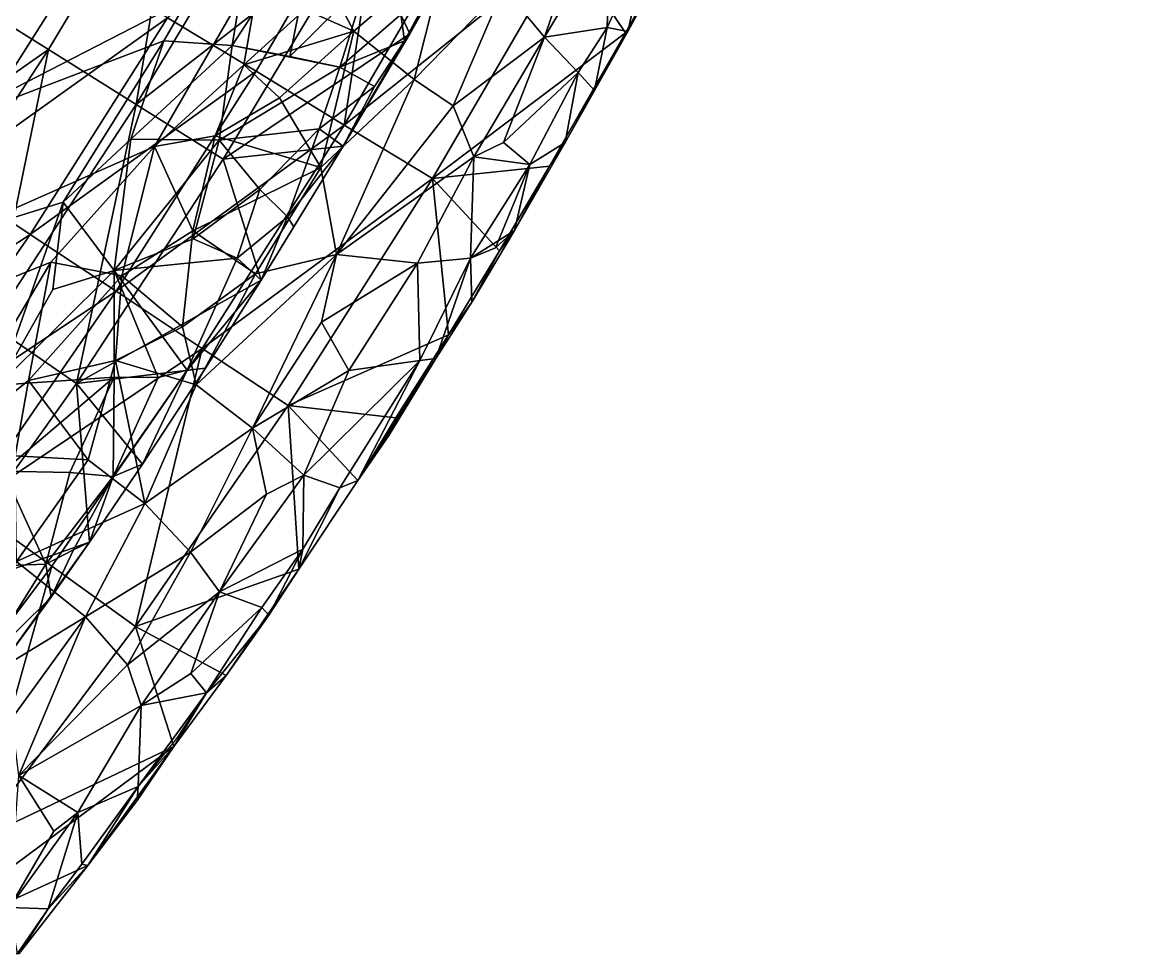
# Model space of a CAD drawing. Header units: metres. Extents: x -30 to 13953, y 0 to 4840.
# Drawn here: x 13518.3 to 13847.6, y 1150 to 1421.6 of the extents above; entities that cross this region are included whole.
import ezdxf

# ---------------------------------------------------------------- set-up
doc = ezdxf.new("R2010")
doc.units = ezdxf.units.M
doc.layers.add('SCOCCA', color=7, linetype='Continuous')

msp = doc.modelspace()

# ---------------------------------------------------------------- linework, layer by layer
at = {"layer": 'SCOCCA'}
for points in [[(13025, 3690, 1250), (13846.4, 2399.1, 1367), (13025, 1150, 1250)], [(13021.1, 3629, 1305), (13021.1, 1211, 1305), (13838.8, 2419.9, 1421.4)], [(13838.8, 2419.9, 1421.4), (13021.1, 1211, 1305), (13838, 2364.5, 1421.3)], [(13846.4, 2399.1, 1367), (13845, 2343.6, 1366.8), (13025, 1150, 1250)], [(13838, 2364.5, 1421.3), (13021.1, 1211, 1305), (13835.6, 2309, 1421)], [(13845, 2343.6, 1366.8), (13847.6, 2281.6, 1367.4), (13025, 1150, 1250)], [(13835.6, 2309, 1421), (13021.1, 1211, 1305), (13834.6, 2254.1, 1421.1)], [(13847.6, 2281.6, 1367.4), (13837.5, 2232.9, 1365.7), (13025, 1150, 1250)], [(13834.6, 2254.1, 1421.1), (13021.1, 1211, 1305), (13832.8, 2194.2, 1421.2)], [(13837.5, 2232.9, 1365.7), (13831.4, 2177.8, 1364.8), (13025, 1150, 1250)], [(13832.8, 2194.2, 1421.2), (13021.1, 1211, 1305), (13830.4, 2131.9, 1422)], [(13831.4, 2177.8, 1364.8), (13832.4, 2127.4, 1365.4), (13025, 1150, 1250)], [(13830.4, 2131.9, 1422), (13021.1, 1211, 1305), (13826.1, 2096.6, 1421.8)], [(13832.4, 2127.4, 1365.4), (13826.7, 2067.2, 1365.1), (13025, 1150, 1250)], [(13826.1, 2096.6, 1421.8), (13021.1, 1211, 1305), (13802.1, 2031, 1416.4)], [(13826.7, 2067.2, 1365.1), (13803.6, 2013.7, 1360.9), (13025, 1150, 1250)], [(13802.1, 2031, 1416.4), (13021.1, 1211, 1305), (13795.6, 1981, 1415.9)], [(13803.6, 2013.7, 1360.9), (13795.5, 1960.3, 1359.9), (13025, 1150, 1250)], [(13021.1, 1211, 1305), (13774.9, 1926, 1412.4), (13795.6, 1981, 1415.9)], [(13795.5, 1960.3, 1359.9), (13777.3, 1905.9, 1357.1), (13025, 1150, 1250)], [(13021.1, 1211, 1305), (13770.7, 1875.3, 1412.8), (13774.9, 1926, 1412.4)], [(13025, 1150, 1250), (13777.3, 1905.9, 1357.1), (13771.2, 1853.7, 1356.8)], [(13021.1, 1211, 1305), (13743.7, 1819.5, 1407.9), (13770.7, 1875.3, 1412.8)], [(13025, 1150, 1250), (13771.2, 1853.7, 1356.8), (13744.9, 1799.7, 1352.5)], [(13021.1, 1211, 1305), (13735.4, 1755.9, 1408.4), (13743.7, 1819.5, 1407.9)], [(13025, 1150, 1250), (13744.9, 1799.7, 1352.5), (13736.6, 1754.3, 1351.7)], [(13021.1, 1211, 1305), (13706.4, 1715, 1402.6), (13735.4, 1755.9, 1408.4)], [(13025, 1150, 1250), (13736.6, 1754.3, 1351.7), (13708.7, 1690.4, 1347.6)], [(13021.1, 1211, 1305), (13685.5, 1663.5, 1399.6), (13706.4, 1715, 1402.6)], [(13025, 1150, 1250), (13708.7, 1690.4, 1347.6), (13685, 1644.4, 1344)], [(13021.1, 1211, 1305), (13668.3, 1604.6, 1397.9), (13685.5, 1663.5, 1399.6)], [(13025, 1150, 1250), (13685, 1644.4, 1344), (13672.9, 1597.8, 1342.7)], [(13021.1, 1211, 1305), (13644.4, 1561.8, 1394.1), (13668.3, 1604.6, 1397.9)], [(13025, 1150, 1250), (13672.9, 1597.8, 1342.7), (13637.8, 1543.9, 1337.3)], [(13021.1, 1211, 1305), (13619.7, 1507, 1391), (13644.4, 1561.8, 1394.1)], [(13025, 1150, 1250), (13637.8, 1543.9, 1337.3), (13612.1, 1494.6, 1333.6)], [(13021.1, 1211, 1305), (13587.5, 1464.3, 1385.7), (13619.7, 1507, 1391)], [(13025, 1150, 1250), (13612.1, 1494.6, 1333.6), (13588.1, 1439.6, 1330.5)], [(13525.9, 1413.7, 2134.8), (13500.4, 1429.7, 2364.9), (13564.8, 1478.7, 2134.8)], [(13551.4, 1397.7, 1904.7), (13525.9, 1413.7, 2134.8), (13564.8, 1478.7, 2134.8)], [(13551.4, 1397.7, 1904.7), (13564.8, 1478.7, 2134.8), (13590.9, 1463.7, 1904.7)], [(13586.4, 1407.4, 2139.8), (13624.6, 1473.1, 2139.8), (13560.6, 1423, 2370.1)], [(13612.1, 1391.7, 1909.4), (13624.6, 1473.1, 2139.8), (13586.4, 1407.4, 2139.8)], [(13612.1, 1391.7, 1909.4), (13650.9, 1458.5, 1909.4), (13624.6, 1473.1, 2139.8)], [(13021.1, 1211, 1305), (13559.5, 1416.3, 1381.7), (13587.5, 1464.3, 1385.7)], [(13617, 1448.8, 1674.5), (13551.4, 1397.7, 1904.7), (13590.9, 1463.7, 1904.7)], [(13579.4, 1414.9, 1387.3), (13587.5, 1464.3, 1385.7), (13559.5, 1416.3, 1381.7)], [(13579.4, 1414.9, 1387.3), (13604.7, 1453.9, 1392), (13587.5, 1464.3, 1385.7)], [(13677.3, 1443.8, 1679.1), (13650.9, 1458.5, 1909.4), (13612.1, 1391.7, 1909.4)], [(13495.4, 1376.5, 2600.5), (13534.9, 1438.7, 2600.5), (13509.2, 1454.3, 2830.9)], [(13596.3, 1411.7, 1396.7), (13604.7, 1453.9, 1392), (13579.4, 1414.9, 1387.3)], [(13596.3, 1411.7, 1396.7), (13618.7, 1434, 1406.6), (13604.7, 1453.9, 1392)], [(13681.8, 1450.7, 1380.1), (13670.6, 1417.3, 1386.5), (13658.6, 1431.7, 1365.3)], [(13681.8, 1450.7, 1380.1), (13689.8, 1449.7, 1390.7), (13670.6, 1417.3, 1386.5)], [(13689.8, 1449.7, 1390.7), (13688.8, 1420.2, 1417.5), (13670.6, 1417.3, 1386.5)], [(13677.3, 1443.8, 1679.1), (13694.2, 1418.6, 1470.8), (13712.9, 1452.2, 1468.3)], [(13689.8, 1449.7, 1390.7), (13701.2, 1447.1, 1413.7), (13688.8, 1420.2, 1417.5)], [(13709.2, 1445.5, 1451.1), (13712.9, 1452.2, 1468.3), (13694.2, 1418.6, 1470.8)], [(13576.8, 1381.7, 1674.5), (13551.4, 1397.7, 1904.7), (13617, 1448.8, 1674.5)], [(13576.8, 1381.7, 1674.5), (13617, 1448.8, 1674.5), (13631.3, 1418.3, 1463.2)], [(13617, 1448.8, 1674.5), (13645.2, 1442.9, 1465.1), (13631.3, 1418.3, 1463.2)], [(13694.9, 1419, 1449.6), (13688.8, 1420.2, 1417.5), (13701.2, 1447.1, 1413.7)], [(13694.9, 1419, 1449.6), (13701.2, 1447.1, 1413.7), (13709.2, 1445.5, 1451.1)], [(13637.9, 1376.1, 1679.1), (13677.3, 1443.8, 1679.1), (13612.1, 1391.7, 1909.4)], [(13628.6, 1424, 1426.6), (13629.7, 1416.3, 1443.7), (13645.1, 1444.7, 1443.5)], [(13629.7, 1416.3, 1443.7), (13631.3, 1418.3, 1463.2), (13645.1, 1444.7, 1443.5)], [(13645.1, 1444.7, 1443.5), (13631.3, 1418.3, 1463.2), (13645.2, 1442.9, 1465.1)], [(13637.9, 1376.1, 1679.1), (13694.2, 1418.6, 1470.8), (13677.3, 1443.8, 1679.1)], [(13694.2, 1418.6, 1470.8), (13694.9, 1419, 1449.6), (13709.2, 1445.5, 1451.1)], [(13025, 1150, 1250), (13588.1, 1439.6, 1330.5), (13556.8, 1385.4, 1326.1)], [(13582.8, 1409.3, 1330.8), (13556.8, 1385.4, 1326.1), (13588.1, 1439.6, 1330.5)], [(13582.8, 1409.3, 1330.8), (13588.1, 1439.6, 1330.5), (13600.6, 1425.4, 1334.4)], [(13614.9, 1419.1, 1341), (13600.6, 1425.4, 1334.4), (13603.1, 1441.6, 1333.9)], [(13614.9, 1419.1, 1341), (13603.1, 1441.6, 1333.9), (13642, 1442.2, 1350.5)], [(13642, 1442.2, 1350.5), (13632.5, 1405, 1354.8), (13614.9, 1419.1, 1341)], [(13658.6, 1431.7, 1365.3), (13632.5, 1405, 1354.8), (13642, 1442.2, 1350.5)], [(13560.6, 1423, 2370.1), (13534.9, 1438.7, 2600.5), (13495.4, 1376.5, 2600.5)], [(13610.8, 1408.6, 1412.8), (13618.7, 1434, 1406.6), (13596.3, 1411.7, 1396.7)], [(13610.8, 1408.6, 1412.8), (13628.6, 1424, 1426.6), (13618.7, 1434, 1406.6)], [(13525.9, 1413.7, 2134.8), (13459.5, 1367.3, 2364.9), (13500.4, 1429.7, 2364.9)], [(13658.6, 1431.7, 1365.3), (13643.9, 1397.3, 1367.1), (13632.5, 1405, 1354.8)], [(13670.6, 1417.3, 1386.5), (13643.9, 1397.3, 1367.1), (13658.6, 1431.7, 1365.3)], [(13520.5, 1359.8, 2370.1), (13560.6, 1423, 2370.1), (13495.4, 1376.5, 2600.5)], [(13586.4, 1407.4, 2139.8), (13560.6, 1423, 2370.1), (13520.5, 1359.8, 2370.1)], [(13582.8, 1409.3, 1330.8), (13600.6, 1425.4, 1334.4), (13614.9, 1419.1, 1341)], [(13628.6, 1424, 1426.6), (13610.8, 1408.6, 1412.8), (13629.7, 1416.3, 1443.7)], [(13680.4, 1407, 1413.8), (13670.6, 1417.3, 1386.5), (13688.8, 1420.2, 1417.5)], [(13685.1, 1401.8, 1447.6), (13680.4, 1407, 1413.8), (13688.8, 1420.2, 1417.5)], [(13685.1, 1401.8, 1447.6), (13688.8, 1420.2, 1417.5), (13694.9, 1419, 1449.6)], [(13021.1, 1211, 1305), (13530.1, 1369.2, 1377.5), (13559.5, 1416.3, 1381.7)], [(13549.9, 1387.6, 1380.7), (13559.5, 1416.3, 1381.7), (13530.1, 1369.2, 1377.5)], [(13549.9, 1387.6, 1380.7), (13579.4, 1414.9, 1387.3), (13559.5, 1416.3, 1381.7)], [(13576.8, 1381.7, 1674.5), (13631.3, 1418.3, 1463.2), (13611.8, 1385.5, 1447)], [(13593.2, 1399.6, 1335), (13582.8, 1409.3, 1330.8), (13614.9, 1419.1, 1341)], [(13593.2, 1399.6, 1335), (13614.9, 1419.1, 1341), (13605.3, 1379.3, 1345.3)], [(13605.3, 1379.3, 1345.3), (13614.9, 1419.1, 1341), (13632.5, 1405, 1354.8)], [(13621, 1402.9, 1438.9), (13629.7, 1416.3, 1443.7), (13610.8, 1408.6, 1412.8)], [(13629.7, 1416.3, 1443.7), (13611.8, 1385.5, 1447), (13631.3, 1418.3, 1463.2)], [(13621, 1402.9, 1438.9), (13611.8, 1385.5, 1447), (13629.7, 1416.3, 1443.7)], [(13637.9, 1376.1, 1679.1), (13672, 1379.7, 1469.4), (13694.2, 1418.6, 1470.8)], [(13670.6, 1417.3, 1386.5), (13649.9, 1382.4, 1382.8), (13643.9, 1397.3, 1367.1)], [(13670.6, 1417.3, 1386.5), (13658.6, 1386.6, 1391.9), (13649.9, 1382.4, 1382.8)], [(13670.6, 1417.3, 1386.5), (13680.4, 1407, 1413.8), (13658.6, 1386.6, 1391.9)], [(13676.6, 1386.6, 1445.5), (13694.2, 1418.6, 1470.8), (13672, 1379.7, 1469.4)], [(13676.6, 1386.6, 1445.5), (13685.1, 1401.8, 1447.6), (13694.9, 1419, 1449.6)], [(13685.1, 1401.8, 1447.6), (13694.2, 1418.6, 1470.8), (13676.6, 1386.6, 1445.5)], [(13685.1, 1401.8, 1447.6), (13694.9, 1419, 1449.6), (13694.2, 1418.6, 1470.8)], [(13484.3, 1350.3, 2134.8), (13459.5, 1367.3, 2364.9), (13525.9, 1413.7, 2134.8)], [(13509.2, 1333.3, 1904.7), (13484.3, 1350.3, 2134.8), (13525.9, 1413.7, 2134.8)], [(13509.2, 1333.3, 1904.7), (13525.9, 1413.7, 2134.8), (13551.4, 1397.7, 1904.7)], [(13575.6, 1387.3, 1391.2), (13579.4, 1414.9, 1387.3), (13549.9, 1387.6, 1380.7)], [(13579.4, 1414.9, 1387.3), (13575.6, 1387.3, 1391.2), (13610.8, 1408.6, 1412.8)], [(13579.4, 1414.9, 1387.3), (13610.8, 1408.6, 1412.8), (13596.3, 1411.7, 1396.7)], [(13545.6, 1343.2, 2139.8), (13586.4, 1407.4, 2139.8), (13520.5, 1359.8, 2370.1)], [(13612.1, 1391.7, 1909.4), (13586.4, 1407.4, 2139.8), (13545.6, 1343.2, 2139.8)], [(13574.5, 1388.6, 1330.3), (13556.8, 1385.4, 1326.1), (13582.8, 1409.3, 1330.8)], [(13574.5, 1388.6, 1330.3), (13582.8, 1409.3, 1330.8), (13593.2, 1399.6, 1335)], [(13610.8, 1408.6, 1412.8), (13575.6, 1387.3, 1391.2), (13604.8, 1390.6, 1417.7)], [(13621, 1402.9, 1438.9), (13610.8, 1408.6, 1412.8), (13604.8, 1390.6, 1417.7)], [(13680.4, 1407, 1413.8), (13666.3, 1380.2, 1414.4), (13658.6, 1386.6, 1391.9)], [(13676.6, 1386.6, 1445.5), (13666.3, 1380.2, 1414.4), (13680.4, 1407, 1413.8)], [(13676.6, 1386.6, 1445.5), (13680.4, 1407, 1413.8), (13685.1, 1401.8, 1447.6)], [(13611.8, 1385.5, 1447), (13621, 1402.9, 1438.9), (13604.8, 1390.6, 1417.7)], [(13609.9, 1353.9, 1356.7), (13605.3, 1379.3, 1345.3), (13632.5, 1405, 1354.8)], [(13609.9, 1353.9, 1356.7), (13632.5, 1405, 1354.8), (13643.9, 1397.3, 1367.1)], [(13574.5, 1388.6, 1330.3), (13593.2, 1399.6, 1335), (13605.3, 1379.3, 1345.3)], [(13534, 1316.3, 1674.5), (13509.2, 1333.3, 1904.7), (13551.4, 1397.7, 1904.7)], [(13534, 1316.3, 1674.5), (13551.4, 1397.7, 1904.7), (13576.8, 1381.7, 1674.5)], [(13649.9, 1382.4, 1382.8), (13609.9, 1353.9, 1356.7), (13643.9, 1397.3, 1367.1)], [(13570.7, 1326.5, 1909.4), (13612.1, 1391.7, 1909.4), (13545.6, 1343.2, 2139.8)], [(13637.9, 1376.1, 1679.1), (13612.1, 1391.7, 1909.4), (13570.7, 1326.5, 1909.4)], [(13587.5, 1372.9, 1406.6), (13604.8, 1390.6, 1417.7), (13575.6, 1387.3, 1391.2)], [(13604.8, 1390.6, 1417.7), (13587.5, 1372.9, 1406.6), (13595.6, 1364.9, 1426.4)], [(13604.8, 1390.6, 1417.7), (13595.6, 1364.9, 1426.4), (13611.8, 1385.5, 1447)], [(13549.9, 1387.6, 1380.7), (13530.1, 1369.2, 1377.5), (13545, 1349.3, 1384.9)], [(13575.6, 1387.3, 1391.2), (13549.9, 1387.6, 1380.7), (13545, 1349.3, 1384.9)], [(13568.1, 1358.5, 1395.2), (13575.6, 1387.3, 1391.2), (13545, 1349.3, 1384.9)], [(13574.5, 1388.6, 1330.3), (13568, 1360.8, 1331.3), (13556.8, 1385.4, 1326.1)], [(13605.3, 1379.3, 1345.3), (13568, 1360.8, 1331.3), (13574.5, 1388.6, 1330.3)], [(13568.1, 1358.5, 1395.2), (13587.5, 1372.9, 1406.6), (13575.6, 1387.3, 1391.2)], [(13649.9, 1382.4, 1382.8), (13658.6, 1386.6, 1391.9), (13666.3, 1380.2, 1414.4)], [(13661.8, 1360.9, 1446.4), (13666.3, 1380.2, 1414.4), (13676.6, 1386.6, 1445.5)], [(13661.8, 1360.9, 1446.4), (13676.6, 1386.6, 1445.5), (13672, 1379.7, 1469.4)], [(13025, 1150, 1250), (13556.8, 1385.4, 1326.1), (13526.5, 1351.7, 1321.4)], [(13547.3, 1347.7, 1326.3), (13526.5, 1351.7, 1321.4), (13556.8, 1385.4, 1326.1)], [(13547.3, 1347.7, 1326.3), (13556.8, 1385.4, 1326.1), (13568, 1360.8, 1331.3)], [(13576.8, 1381.7, 1674.5), (13611.8, 1385.5, 1447), (13587.9, 1346.4, 1442.5)], [(13597.4, 1362, 1440.6), (13587.9, 1346.4, 1442.5), (13611.8, 1385.5, 1447)], [(13597.4, 1362, 1440.6), (13611.8, 1385.5, 1447), (13595.6, 1364.9, 1426.4)], [(13534, 1316.3, 1674.5), (13576.8, 1381.7, 1674.5), (13587.9, 1346.4, 1442.5)], [(13649.9, 1382.4, 1382.8), (13633.5, 1351.4, 1383.6), (13609.9, 1353.9, 1356.7)], [(13649.9, 1382.4, 1382.8), (13649, 1352.9, 1409.8), (13633.5, 1351.4, 1383.6)], [(13649.9, 1382.4, 1382.8), (13666.3, 1380.2, 1414.4), (13649, 1352.9, 1409.8)], [(13656.3, 1355.9, 1426.5), (13649, 1352.9, 1409.8), (13666.3, 1380.2, 1414.4)], [(13661.8, 1360.9, 1446.4), (13656.3, 1355.9, 1426.5), (13666.3, 1380.2, 1414.4)], [(13520.5, 1359.8, 2370.1), (13495.4, 1376.5, 2600.5), (13453.5, 1315.8, 2600.5)], [(13605.3, 1379.3, 1345.3), (13586.2, 1348.3, 1342.4), (13568, 1360.8, 1331.3)], [(13605.3, 1379.3, 1345.3), (13609.9, 1353.9, 1356.7), (13586.2, 1348.3, 1342.4)], [(13637.9, 1376.1, 1679.1), (13657.4, 1355, 1467.5), (13672, 1379.7, 1469.4)], [(13661.8, 1360.9, 1446.4), (13672, 1379.7, 1469.4), (13657.4, 1355, 1467.5)], [(13595.8, 1309.9, 1679.1), (13637.9, 1376.1, 1679.1), (13570.7, 1326.5, 1909.4)], [(13595.8, 1309.9, 1679.1), (13642.5, 1330.5, 1465.5), (13637.9, 1376.1, 1679.1)], [(13637.9, 1376.1, 1679.1), (13642.5, 1330.5, 1465.5), (13657.4, 1355, 1467.5)], [(13568.1, 1358.5, 1395.2), (13580.9, 1352.9, 1413.1), (13587.5, 1372.9, 1406.6)], [(13580.9, 1352.9, 1413.1), (13595.6, 1364.9, 1426.4), (13587.5, 1372.9, 1406.6)], [(13021.1, 1211, 1305), (13511.3, 1315.8, 1376.8), (13530.1, 1369.2, 1377.5)], [(13527.1, 1343.7, 1378), (13530.1, 1369.2, 1377.5), (13511.3, 1315.8, 1376.8)], [(13527.1, 1343.7, 1378), (13545, 1349.3, 1384.9), (13530.1, 1369.2, 1377.5)], [(13587.9, 1346.4, 1442.5), (13595.6, 1364.9, 1426.4), (13580.9, 1352.9, 1413.1)], [(13587.9, 1346.4, 1442.5), (13597.4, 1362, 1440.6), (13595.6, 1364.9, 1426.4)], [(13565, 1332.8, 1334.9), (13547.3, 1347.7, 1326.3), (13568, 1360.8, 1331.3)], [(13565, 1332.8, 1334.9), (13568, 1360.8, 1331.3), (13586.2, 1348.3, 1342.4)], [(13661.8, 1360.9, 1446.4), (13649.4, 1340, 1447.8), (13649, 1352.9, 1409.8)], [(13661.8, 1360.9, 1446.4), (13649, 1352.9, 1409.8), (13656.3, 1355.9, 1426.5)], [(13649.4, 1340, 1447.8), (13661.8, 1360.9, 1446.4), (13657.4, 1355, 1467.5)], [(13477.9, 1298.2, 2370.1), (13520.5, 1359.8, 2370.1), (13453.5, 1315.8, 2600.5)], [(13545.6, 1343.2, 2139.8), (13520.5, 1359.8, 2370.1), (13477.9, 1298.2, 2370.1)], [(13545, 1349.3, 1384.9), (13580.9, 1352.9, 1413.1), (13568.1, 1358.5, 1395.2)], [(13585.4, 1303.3, 1359), (13568.9, 1315.9, 1341.5), (13609.9, 1353.9, 1356.7)], [(13568.9, 1315.9, 1341.5), (13586.2, 1348.3, 1342.4), (13609.9, 1353.9, 1356.7)], [(13585.4, 1303.3, 1359), (13609.9, 1353.9, 1356.7), (13605.5, 1334.2, 1361.7)], [(13633.5, 1351.4, 1383.6), (13605.5, 1334.2, 1361.7), (13609.9, 1353.9, 1356.7)], [(13649.4, 1340, 1447.8), (13657.4, 1355, 1467.5), (13642.5, 1330.5, 1465.5)], [(13025, 1150, 1250), (13526.5, 1351.7, 1321.4), (13493.2, 1295.7, 1316.9)], [(13520, 1317.2, 1321.4), (13493.2, 1295.7, 1316.9), (13526.5, 1351.7, 1321.4)], [(13547.3, 1347.7, 1326.3), (13520, 1317.2, 1321.4), (13526.5, 1351.7, 1321.4)], [(13566.3, 1320.2, 1422.1), (13580.9, 1352.9, 1413.1), (13545, 1349.3, 1384.9)], [(13580.9, 1352.9, 1413.1), (13566.3, 1320.2, 1422.1), (13587.9, 1346.4, 1442.5)], [(13633.5, 1351.4, 1383.6), (13613.5, 1320.1, 1380), (13605.5, 1334.2, 1361.7)], [(13633.5, 1351.4, 1383.6), (13634.2, 1323, 1418.2), (13613.5, 1320.1, 1380)], [(13634.2, 1323, 1418.2), (13633.5, 1351.4, 1383.6), (13649, 1352.9, 1409.8)], [(13638.9, 1323.6, 1443.2), (13634.2, 1323, 1418.2), (13649, 1352.9, 1409.8)], [(13638.9, 1323.6, 1443.2), (13649, 1352.9, 1409.8), (13649.4, 1340, 1447.8)], [(13527.1, 1343.7, 1378), (13511.3, 1315.8, 1376.8), (13545, 1349.3, 1384.9)], [(13545, 1318.1, 1394.4), (13545, 1349.3, 1384.9), (13511.3, 1315.8, 1376.8)], [(13547.3, 1347.7, 1326.3), (13545.4, 1323, 1328.8), (13520, 1317.2, 1321.4)], [(13545, 1349.3, 1384.9), (13545, 1318.1, 1394.4), (13557.9, 1318, 1408.6)], [(13566.3, 1320.2, 1422.1), (13545, 1349.3, 1384.9), (13557.9, 1318, 1408.6)], [(13565, 1332.8, 1334.9), (13545.4, 1323, 1328.8), (13547.3, 1347.7, 1326.3)], [(13568.9, 1315.9, 1341.5), (13565, 1332.8, 1334.9), (13586.2, 1348.3, 1342.4)], [(13534, 1316.3, 1674.5), (13587.9, 1346.4, 1442.5), (13571.7, 1320.8, 1441.6)], [(13587.9, 1346.4, 1442.5), (13566.3, 1320.2, 1422.1), (13571.7, 1320.8, 1441.6)], [(13502.4, 1280.6, 2139.8), (13545.6, 1343.2, 2139.8), (13477.9, 1298.2, 2370.1)], [(13570.7, 1326.5, 1909.4), (13545.6, 1343.2, 2139.8), (13502.4, 1280.6, 2139.8)], [(13638.9, 1323.6, 1443.2), (13649.4, 1340, 1447.8), (13642.5, 1330.5, 1465.5)], [(13613.5, 1320.1, 1380), (13585.4, 1303.3, 1359), (13605.5, 1334.2, 1361.7)], [(13488.6, 1252.7, 1674.5), (13509.2, 1333.3, 1904.7), (13534, 1316.3, 1674.5)], [(13565, 1332.8, 1334.9), (13568.9, 1315.9, 1341.5), (13545.4, 1323, 1328.8)], [(13595.8, 1309.9, 1679.1), (13627.2, 1306.3, 1463.5), (13642.5, 1330.5, 1465.5)], [(13638.9, 1323.6, 1443.2), (13642.5, 1330.5, 1465.5), (13627.2, 1306.3, 1463.5)], [(13526.8, 1263, 1909.4), (13570.7, 1326.5, 1909.4), (13502.4, 1280.6, 2139.8)], [(13551.2, 1245.4, 1679.1), (13570.7, 1326.5, 1909.4), (13526.8, 1263, 1909.4)], [(13551.2, 1245.4, 1679.1), (13595.8, 1309.9, 1679.1), (13570.7, 1326.5, 1909.4)], [(13545.4, 1323, 1328.8), (13537.4, 1294, 1330.6), (13520, 1317.2, 1321.4)], [(13534, 1316.3, 1674.5), (13571.7, 1320.8, 1441.6), (13553.3, 1292.8, 1441.4)], [(13545.4, 1323, 1328.8), (13554, 1281.3, 1343.8), (13537.4, 1294, 1330.6)], [(13568.9, 1315.9, 1341.5), (13554, 1281.3, 1343.8), (13545.4, 1323, 1328.8)], [(13553.3, 1292.8, 1441.4), (13571.7, 1320.8, 1441.6), (13566.3, 1320.2, 1422.1)], [(13610.8, 1285.8, 1416.1), (13600.3, 1289.5, 1387.2), (13634.2, 1323, 1418.2)], [(13613.5, 1320.1, 1380), (13634.2, 1323, 1418.2), (13600.3, 1289.5, 1387.2)], [(13616.1, 1288, 1445.5), (13610.8, 1285.8, 1416.1), (13634.2, 1323, 1418.2)], [(13616.1, 1288, 1445.5), (13638.9, 1323.6, 1443.2), (13625.1, 1301.1, 1446.6)], [(13616.1, 1288, 1445.5), (13634.2, 1323, 1418.2), (13638.9, 1323.6, 1443.2)], [(13625.1, 1301.1, 1446.6), (13638.9, 1323.6, 1443.2), (13627.2, 1306.3, 1463.5)], [(13512.7, 1290.7, 1382.6), (13545, 1318.1, 1394.4), (13511.3, 1315.8, 1376.8)], [(13512.7, 1290.7, 1382.6), (13532.1, 1290.3, 1397.1), (13545, 1318.1, 1394.4)], [(13532.1, 1290.3, 1397.1), (13544.7, 1289.2, 1417.5), (13545, 1318.1, 1394.4)], [(13553.3, 1292.8, 1441.4), (13566.3, 1320.2, 1422.1), (13544.7, 1289.2, 1417.5)], [(13544.7, 1289.2, 1417.5), (13566.3, 1320.2, 1422.1), (13557.9, 1318, 1408.6)], [(13545, 1318.1, 1394.4), (13544.7, 1289.2, 1417.5), (13557.9, 1318, 1408.6)], [(13613.5, 1320.1, 1380), (13600.3, 1289.5, 1387.2), (13585.4, 1303.3, 1359)], [(13488.6, 1252.7, 1674.5), (13534, 1316.3, 1674.5), (13537.8, 1270, 1442.1)], [(13516.1, 1295.2, 1322.5), (13493.2, 1295.7, 1316.9), (13520, 1317.2, 1321.4)], [(13520, 1317.2, 1321.4), (13537.4, 1294, 1330.6), (13516.1, 1295.2, 1322.5)], [(13534, 1316.3, 1674.5), (13553.3, 1292.8, 1441.4), (13537.8, 1270, 1442.1)], [(13585.4, 1303.3, 1359), (13554, 1281.3, 1343.8), (13568.9, 1315.9, 1341.5)], [(13551.2, 1245.4, 1679.1), (13598.9, 1262.1, 1445.2), (13595.8, 1309.9, 1679.1)], [(13595.8, 1309.9, 1679.1), (13598.9, 1262.1, 1445.2), (13616.1, 1288, 1445.5)], [(13595.8, 1309.9, 1679.1), (13616.1, 1288, 1445.5), (13627.2, 1306.3, 1463.5)], [(13616.1, 1288, 1445.5), (13625.1, 1301.1, 1446.6), (13627.2, 1306.3, 1463.5)], [(13585.4, 1303.3, 1359), (13567.3, 1267.1, 1361.7), (13554, 1281.3, 1343.8)], [(13589.5, 1284, 1375.8), (13567.3, 1267.1, 1361.7), (13585.4, 1303.3, 1359)], [(13589.5, 1284, 1375.8), (13585.4, 1303.3, 1359), (13600.3, 1289.5, 1387.2)], [(13516.1, 1295.2, 1322.5), (13537.4, 1294, 1330.6), (13516.5, 1264.4, 1327.9)], [(13516.5, 1264.4, 1327.9), (13537.4, 1294, 1330.6), (13554, 1281.3, 1343.8)], [(13553.3, 1292.8, 1441.4), (13544.7, 1289.2, 1417.5), (13537.8, 1270, 1442.1)], [(13511.5, 1263.1, 1392.9), (13525.1, 1263.6, 1410.9), (13512.7, 1290.7, 1382.6)], [(13532.1, 1290.3, 1397.1), (13512.7, 1290.7, 1382.6), (13525.1, 1263.6, 1410.9)], [(13532.1, 1290.3, 1397.1), (13525.1, 1263.6, 1410.9), (13544.7, 1289.2, 1417.5)], [(13533.2, 1267.8, 1422.5), (13544.7, 1289.2, 1417.5), (13525.1, 1263.6, 1410.9)], [(13533.2, 1267.8, 1422.5), (13537.8, 1270, 1442.1), (13544.7, 1289.2, 1417.5)], [(13589.5, 1284, 1375.8), (13600.3, 1289.5, 1387.2), (13575.7, 1255.5, 1381.5)], [(13600.1, 1268, 1419.7), (13575.7, 1255.5, 1381.5), (13600.3, 1289.5, 1387.2)], [(13598.9, 1262.1, 1445.2), (13610.8, 1285.8, 1416.1), (13616.1, 1288, 1445.5)], [(13600.1, 1268, 1419.7), (13600.3, 1289.5, 1387.2), (13610.8, 1285.8, 1416.1)], [(13600.1, 1268, 1419.7), (13610.8, 1285.8, 1416.1), (13598.9, 1262.1, 1445.2)], [(13536.7, 1248.2, 1344.7), (13516.5, 1264.4, 1327.9), (13554, 1281.3, 1343.8)], [(13536.7, 1248.2, 1344.7), (13554, 1281.3, 1343.8), (13567.3, 1267.1, 1361.7)], [(13589.5, 1284, 1375.8), (13575.7, 1255.5, 1381.5), (13567.3, 1267.1, 1361.7)], [(13480.4, 1201.2, 1909.4), (13526.8, 1263, 1909.4), (13502.4, 1280.6, 2139.8)], [(13488.6, 1252.7, 1674.5), (13537.8, 1270, 1442.1), (13513.9, 1236.5, 1442.7)], [(13537.8, 1270, 1442.1), (13526.6, 1253.9, 1434.8), (13513.9, 1236.5, 1442.7)], [(13533.2, 1267.8, 1422.5), (13526.6, 1253.9, 1434.8), (13537.8, 1270, 1442.1)], [(13600.1, 1268, 1419.7), (13588.1, 1250.9, 1415.3), (13575.7, 1255.5, 1381.5)], [(13600.1, 1268, 1419.7), (13590.1, 1248.7, 1441.9), (13588.1, 1250.9, 1415.3)], [(13600.1, 1268, 1419.7), (13598.9, 1262.1, 1445.2), (13590.1, 1248.7, 1441.9)], [(13525.1, 1263.6, 1410.9), (13526.6, 1253.9, 1434.8), (13533.2, 1267.8, 1422.5)], [(13567.3, 1267.1, 1361.7), (13548.9, 1234.2, 1363.6), (13536.7, 1248.2, 1344.7)], [(13567.3, 1267.1, 1361.7), (13575.7, 1255.5, 1381.5), (13548.9, 1234.2, 1363.6)], [(13504.2, 1182.7, 1679.1), (13526.8, 1263, 1909.4), (13480.4, 1201.2, 1909.4)], [(13536.7, 1248.2, 1344.7), (13503.7, 1228.2, 1330.7), (13516.5, 1264.4, 1327.9)], [(13504.2, 1182.7, 1679.1), (13551.2, 1245.4, 1679.1), (13526.8, 1263, 1909.4)], [(13511.5, 1263.1, 1392.9), (13507, 1234.6, 1413.8), (13525.1, 1263.6, 1410.9)], [(13507, 1234.6, 1413.8), (13526.6, 1253.9, 1434.8), (13525.1, 1263.6, 1410.9)], [(13551.2, 1245.4, 1679.1), (13577.7, 1231.1, 1445.8), (13598.9, 1262.1, 1445.2)], [(13590.1, 1248.7, 1441.9), (13598.9, 1262.1, 1445.2), (13577.7, 1231.1, 1445.8)], [(13575.7, 1255.5, 1381.5), (13552.9, 1222.3, 1378.6), (13548.9, 1234.2, 1363.6)], [(13575.7, 1255.5, 1381.5), (13567.4, 1231.7, 1393.4), (13552.9, 1222.3, 1378.6)], [(13567.4, 1231.7, 1393.4), (13575.7, 1255.5, 1381.5), (13588.1, 1250.9, 1415.3)], [(13513.9, 1236.5, 1442.7), (13526.6, 1253.9, 1434.8), (13507, 1234.6, 1413.8)], [(13536.7, 1248.2, 1344.7), (13515.2, 1218.5, 1341.6), (13503.7, 1228.2, 1330.7)], [(13536.7, 1248.2, 1344.7), (13517.2, 1201.9, 1352.5), (13515.2, 1218.5, 1341.6)], [(13548.9, 1234.2, 1363.6), (13517.2, 1201.9, 1352.5), (13536.7, 1248.2, 1344.7)], [(13572, 1226, 1420.1), (13567.4, 1231.7, 1393.4), (13588.1, 1250.9, 1415.3)], [(13572, 1226, 1420.1), (13588.1, 1250.9, 1415.3), (13590.1, 1248.7, 1441.9)], [(13572, 1226, 1420.1), (13590.1, 1248.7, 1441.9), (13577.7, 1231.1, 1445.8)], [(13504.2, 1182.7, 1679.1), (13562.4, 1210.4, 1450.6), (13551.2, 1245.4, 1679.1)], [(13551.2, 1245.4, 1679.1), (13562.4, 1210.4, 1450.6), (13577.7, 1231.1, 1445.8)], [(13548.9, 1234.2, 1363.6), (13552.9, 1222.3, 1378.6), (13517.2, 1201.9, 1352.5)], [(13572, 1226, 1420.1), (13552.9, 1222.3, 1378.6), (13567.4, 1231.7, 1393.4)], [(13562.4, 1210.4, 1450.6), (13572, 1226, 1420.1), (13577.7, 1231.1, 1445.8)], [(13552, 1198.7, 1415.5), (13552.9, 1222.3, 1378.6), (13572, 1226, 1420.1)], [(13563.2, 1212.7, 1419.8), (13552, 1198.7, 1415.5), (13572, 1226, 1420.1)], [(13562.4, 1210.4, 1450.6), (13552, 1198.7, 1415.5), (13572, 1226, 1420.1)], [(13552.9, 1222.3, 1378.6), (13534.4, 1191.1, 1383.2), (13517.2, 1201.9, 1352.5)], [(13552, 1198.7, 1415.5), (13534.4, 1191.1, 1383.2), (13552.9, 1222.3, 1378.6)], [(13504.2, 1182.7, 1679.1), (13481.1, 1150, 1660.9), (13562.4, 1210.4, 1450.6)], [(13537.3, 1175.7, 1442.2), (13562.4, 1210.4, 1450.6), (13481.1, 1150, 1660.9)], [(13551.7, 1194.6, 1438), (13562.4, 1210.4, 1450.6), (13537.3, 1175.7, 1442.2)], [(13562.4, 1210.4, 1450.6), (13551.7, 1194.6, 1438), (13552, 1198.7, 1415.5)], [(13514.5, 1163.4, 1382.4), (13517.2, 1201.9, 1352.5), (13527.4, 1185.7, 1377)], [(13527.4, 1185.7, 1377), (13517.2, 1201.9, 1352.5), (13534.4, 1191.1, 1383.2)], [(13534.4, 1191.1, 1383.2), (13552, 1198.7, 1415.5), (13535.6, 1176, 1415.8)], [(13537.3, 1175.7, 1442.2), (13535.6, 1176, 1415.8), (13552, 1198.7, 1415.5)], [(13537.3, 1175.7, 1442.2), (13552, 1198.7, 1415.5), (13551.7, 1194.6, 1438)], [(13534.4, 1191.1, 1383.2), (13525.8, 1163, 1414.9), (13514.5, 1163.4, 1382.4)], [(13534.4, 1191.1, 1383.2), (13514.5, 1163.4, 1382.4), (13527.4, 1185.7, 1377)], [(13534.4, 1191.1, 1383.2), (13535.6, 1176, 1415.8), (13525.8, 1163, 1414.9)], [(13517.3, 1150, 1443.7), (13537.3, 1175.7, 1442.2), (13481.1, 1150, 1660.9)], [(13525.8, 1163, 1414.9), (13537.3, 1175.7, 1442.2), (13517.3, 1150, 1443.7)], [(13525.8, 1163, 1414.9), (13535.6, 1176, 1415.8), (13537.3, 1175.7, 1442.2)], [(13525.8, 1163, 1414.9), (13516.8, 1150, 1417.5), (13514.5, 1163.4, 1382.4)], [(13525.8, 1163, 1414.9), (13517.3, 1150, 1443.7), (13516.8, 1150, 1417.5)]]:
    msp.add_3dface(points, dxfattribs=at)

doc.saveas('drawing.dxf')
